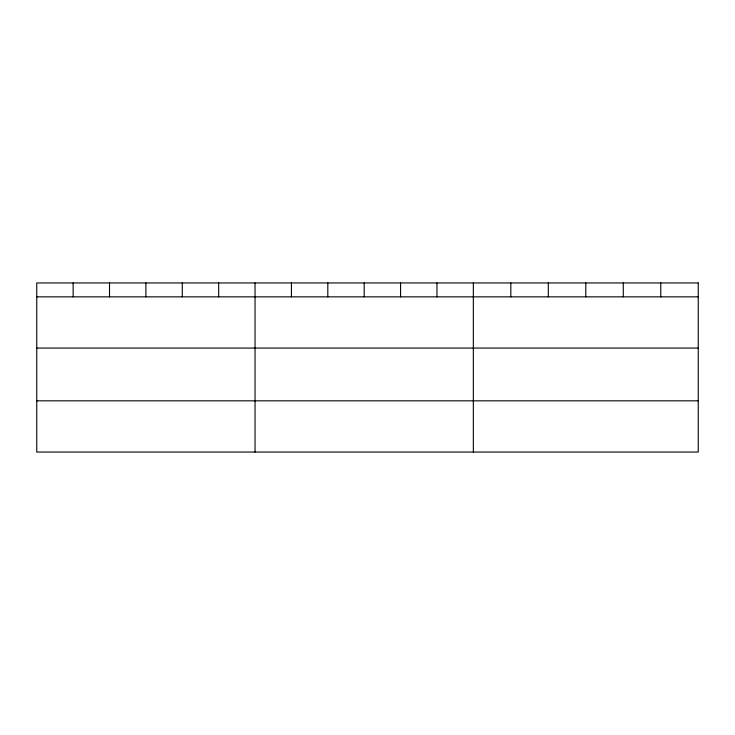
<?xml version="1.0" encoding="UTF-8"?>
<svg xmlns="http://www.w3.org/2000/svg" width="735" height="735" viewBox="0 0 735 735"><rect width="100%" height="100%" fill="white"/><g stroke="black" fill="none" stroke-linecap="round" stroke-linejoin="round"><path stroke-width="1.1" d="M36.75 296.848L698.25 296.848M36.75 348.068L698.25 348.068M36.75 400.832L698.25 400.832M660.765 282.947L660.765 296.848M623.28 282.947L623.28 296.848M585.795 282.947L585.795 296.848M548.31 282.947L548.31 296.848M510.825 282.947L510.825 296.848M473.34 282.947L473.34 452.053M436.957 282.947L436.957 296.848M400.575 282.947L400.575 296.848M364.192 282.947L364.192 296.848M327.81 282.947L327.81 296.848M291.427 282.947L291.427 296.848M255.045 282.947L255.045 452.053M218.662 282.947L218.662 296.848M182.28 282.947L182.28 296.848M145.898 282.947L145.898 296.848M109.515 282.947L109.515 296.848M73.132 282.947L73.132 296.848M698.25 282.947L36.75 282.947L36.75 452.053L698.25 452.053L698.25 282.947"/></g></svg>
